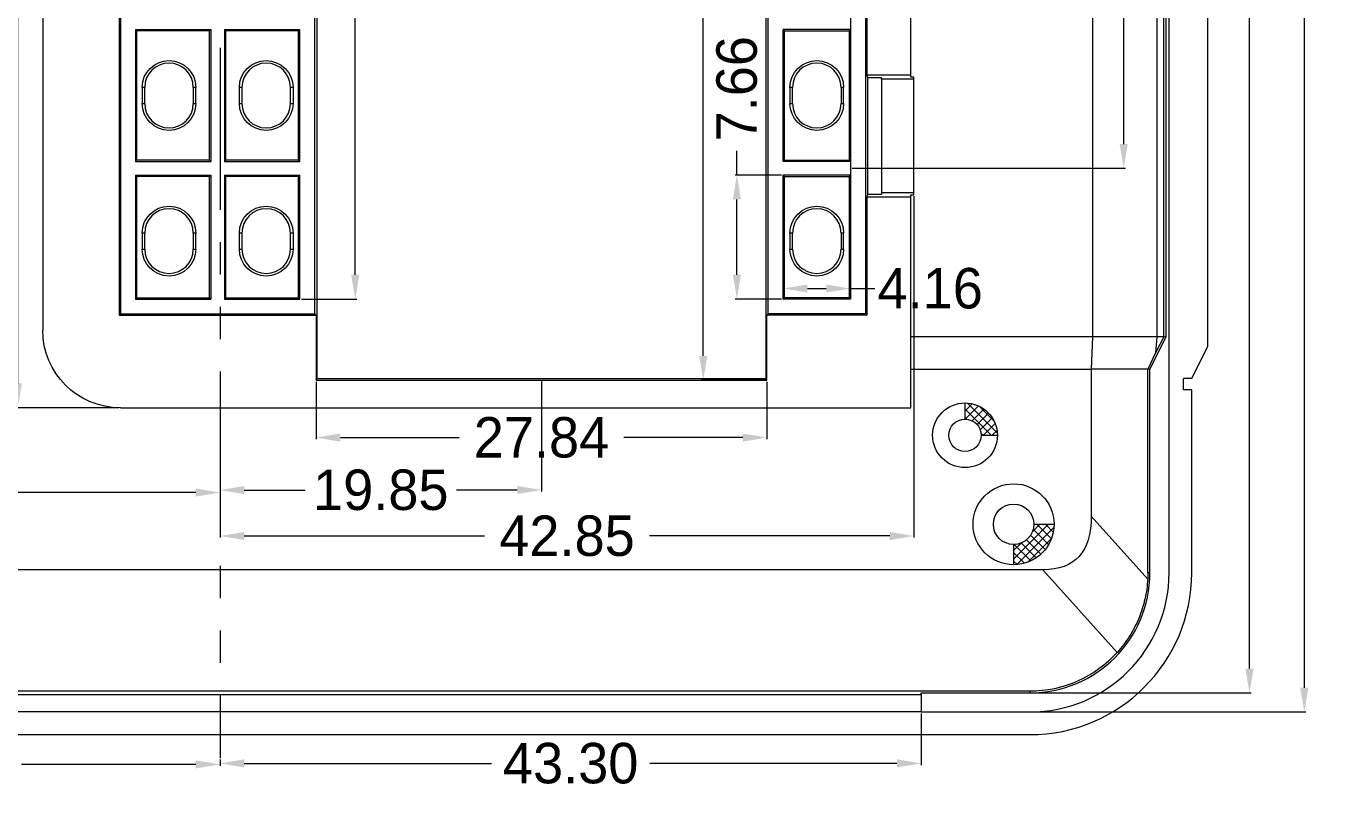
# Model space of a CAD drawing. Extents: x 18 to 718, y 389 to 747.
# Drawn here: x 246.9 to 327.4, y 530.1 to 577.4 of the extents above; entities that cross this region are included whole.
import ezdxf

# ---------------------------------------------------------------- set-up
doc = ezdxf.new("R2010")
doc.units = 0
doc.header["$MEASUREMENT"] = 0
doc.linetypes.add('PHANTOM', pattern=[2.5, 1.25, -0.25, 0.25, -0.25, 0.25, -0.25])
doc.layers.add('10', color=7, linetype='Continuous')
doc.dimstyles.new('1', dxfattribs={"dimtxt": 2.5, "dimasz": 1.5, "dimexe": 0.1, "dimexo": 0.1, "dimgap": 0.09, "dimtad": 0, "dimzin": 0, "dimdsep": 46, "dimtxsty": 'Standard', "dimcen": 0, "dimclrd": 4, "dimclre": 4, "dimclrt": 3, "dimadec": 1, "dimazin": 0, "dimtfac": 1, "dimtofl": 0, "dimtmove": 0, "dimatfit": 3, "dimfxl": 1, "dimtolj": 1, "dimtzin": 0, "dimlwd": 9, "dimlwe": 9, "dimarcsym": 0})

# ---------------------------------------------------------------- blocks, each defined once
blk = doc.blocks.new('*D156')
at = {"color": 4, "linetype": 'Continuous', "lineweight": 9}
for p, q in [((217.089, 557.473), (217.089, 548.432)), ((258.839, 553.673), (258.839, 548.432)), ((218.589, 548.532), (233.291, 548.532)), ((257.339, 548.532), (242.637, 548.532))]:
    blk.add_line(p, q, dxfattribs=at)
for points in [[(218.589, 548.782), (218.589, 548.282), (217.089, 548.532)], [(257.339, 548.782), (257.339, 548.282), (258.839, 548.532)]]:
    blk.add_solid(points, dxfattribs=at)
at = {"layer": 'Defpoints', "color": 0, "linetype": 'Continuous', "lineweight": 9}
for p in [(217.089, 557.573), (258.839, 553.773), (258.839, 548.532)]:
    blk.add_point(p, dxfattribs=at)
at = {"color": 3, "linetype": 'Continuous', "lineweight": 9, "insert": (237.964, 548.532), "char_height": 2.5, "attachment_point": 5}
blk.add_mtext('\\A1;41.75', dxfattribs=at)
blk = doc.blocks.new('*D158')
at = {"color": 4, "linetype": 'Continuous', "lineweight": 9}
for p, q in [((278.688, 555.473), (278.688, 548.589)), ((258.839, 553.573), (258.839, 548.589)), ((260.339, 548.689), (264.09, 548.689)), ((277.188, 548.689), (273.437, 548.689))]:
    blk.add_line(p, q, dxfattribs=at)
for points in [[(260.339, 548.939), (260.339, 548.439), (258.839, 548.689)], [(277.188, 548.939), (277.188, 548.439), (278.688, 548.689)]]:
    blk.add_solid(points, dxfattribs=at)
at = {"layer": 'Defpoints', "color": 0, "linetype": 'Continuous', "lineweight": 9}
for p in [(278.688, 555.573), (258.839, 553.673), (278.688, 548.689)]:
    blk.add_point(p, dxfattribs=at)
at = {"color": 3, "linetype": 'Continuous', "lineweight": 9, "insert": (268.764, 548.689), "char_height": 2.5, "attachment_point": 5}
blk.add_mtext('\\A1;19.85', dxfattribs=at)
blk = doc.blocks.new('*D159')
at = {"color": 4, "linetype": 'Continuous', "lineweight": 9}
for p, q in [((264.767, 555.378), (264.767, 551.829)), ((292.61, 555.378), (292.61, 551.829)), ((266.267, 551.929), (273.598, 551.929)), ((291.11, 551.929), (283.778, 551.929))]:
    blk.add_line(p, q, dxfattribs=at)
for points in [[(266.267, 552.179), (266.267, 551.679), (264.767, 551.929)], [(291.11, 552.179), (291.11, 551.679), (292.61, 551.929)]]:
    blk.add_solid(points, dxfattribs=at)
at = {"layer": 'Defpoints', "color": 0, "linetype": 'Continuous', "lineweight": 9}
for p in [(264.767, 555.478), (292.61, 555.478), (292.61, 551.929)]:
    blk.add_point(p, dxfattribs=at)
at = {"color": 3, "linetype": 'Continuous', "lineweight": 9, "insert": (278.688, 551.929), "char_height": 2.5, "attachment_point": 5}
blk.add_mtext('\\A1;27.84', dxfattribs=at)
blk = doc.blocks.new('*D163')
at = {"color": 4, "linetype": 'Continuous', "lineweight": 9}
for p, q in [((292.362, 623.573), (288.575, 623.573)), ((288.675, 622.073), (288.675, 594.407)), ((288.675, 556.978), (288.675, 584.644)), ((292.51, 555.478), (288.575, 555.478))]:
    blk.add_line(p, q, dxfattribs=at)
for points in [[(288.425, 622.073), (288.925, 622.073), (288.675, 623.573)], [(288.425, 556.978), (288.925, 556.978), (288.675, 555.478)]]:
    blk.add_solid(points, dxfattribs=at)
at = {"layer": 'Defpoints', "color": 0, "linetype": 'Continuous', "lineweight": 9}
for p in [(292.462, 623.573), (288.675, 555.478), (292.61, 555.478)]:
    blk.add_point(p, dxfattribs=at)
at = {"color": 3, "linetype": 'Continuous', "lineweight": 9, "insert": (288.675, 589.525), "char_height": 2.5, "attachment_point": 5, "rotation": 90}
blk.add_mtext('\\A1;68.09', dxfattribs=at)
blk = doc.blocks.new('*D167')
at = {"color": 4, "linetype": 'Continuous', "lineweight": 9}
for p, q in [((297.867, 622.573), (314.739, 622.573)), ((314.639, 621.073), (314.639, 600.246)), ((314.639, 570.073), (314.639, 590.899)), ((297.867, 568.573), (314.739, 568.573))]:
    blk.add_line(p, q, dxfattribs=at)
for points in [[(314.389, 621.073), (314.889, 621.073), (314.639, 622.573)], [(314.389, 570.073), (314.889, 570.073), (314.639, 568.573)]]:
    blk.add_solid(points, dxfattribs=at)
at = {"layer": 'Defpoints', "color": 0, "linetype": 'Continuous', "lineweight": 9}
for p in [(297.767, 622.573), (314.639, 622.573), (297.767, 568.573)]:
    blk.add_point(p, dxfattribs=at)
at = {"color": 3, "linetype": 'Continuous', "lineweight": 9, "insert": (314.639, 595.573), "char_height": 2.5, "attachment_point": 5, "rotation": 90}
blk.add_mtext('\\A1;54.00', dxfattribs=at)
blk = doc.blocks.new('*D168')
at = {"color": 4, "linetype": 'Continuous', "lineweight": 9}
for p, q in [((293.61, 560.594), (293.61, 561.242)), ((295.11, 561.142), (296.267, 561.142)), ((297.767, 560.594), (297.767, 561.242)), ((297.767, 561.142), (299.267, 561.142))]:
    blk.add_line(p, q, dxfattribs=at)
for points in [[(295.11, 561.392), (295.11, 560.892), (293.61, 561.142)], [(296.267, 561.392), (296.267, 560.892), (297.767, 561.142)]]:
    blk.add_solid(points, dxfattribs=at)
at = {"layer": 'Defpoints', "color": 0, "linetype": 'Continuous', "lineweight": 9}
for p in [(297.767, 561.142), (293.61, 560.494), (297.767, 560.494)]:
    blk.add_point(p, dxfattribs=at)
at = {"color": 3, "linetype": 'Continuous', "lineweight": 9, "insert": (302.69, 561.142), "char_height": 2.5, "attachment_point": 5}
blk.add_mtext('\\A1;4.16', dxfattribs=at)
blk = doc.blocks.new('*D169')
at = {"color": 4, "linetype": 'Continuous', "lineweight": 9}
for p, q in [((301.688, 566.841), (301.688, 545.749)), ((258.839, 548.332), (258.839, 545.749)), ((260.339, 545.849), (275.174, 545.849)), ((300.188, 545.849), (285.354, 545.849))]:
    blk.add_line(p, q, dxfattribs=at)
for points in [[(260.339, 546.099), (260.339, 545.599), (258.839, 545.849)], [(300.188, 546.099), (300.188, 545.599), (301.688, 545.849)]]:
    blk.add_solid(points, dxfattribs=at)
at = {"layer": 'Defpoints', "color": 0, "linetype": 'Continuous', "lineweight": 9}
for p in [(301.688, 566.941), (258.839, 548.432), (258.839, 545.849)]:
    blk.add_point(p, dxfattribs=at)
at = {"color": 3, "linetype": 'Continuous', "lineweight": 9, "insert": (280.264, 545.849), "char_height": 2.5, "attachment_point": 5}
blk.add_mtext('\\A1;42.85', dxfattribs=at)
blk = doc.blocks.new('*D170')
at = {"color": 4, "linetype": 'Continuous', "lineweight": 9}
for p, q in [((290.752, 568.151), (290.752, 569.651)), ((293.51, 568.151), (290.652, 568.151)), ((290.752, 561.994), (290.752, 566.651)), ((293.51, 560.494), (290.652, 560.494))]:
    blk.add_line(p, q, dxfattribs=at)
for points in [[(290.502, 566.651), (291.002, 566.651), (290.752, 568.151)], [(290.502, 561.994), (291.002, 561.994), (290.752, 560.494)]]:
    blk.add_solid(points, dxfattribs=at)
at = {"layer": 'Defpoints', "color": 0, "linetype": 'Continuous', "lineweight": 9}
for p in [(290.752, 568.151), (293.61, 568.151), (293.61, 560.494)]:
    blk.add_point(p, dxfattribs=at)
at = {"color": 3, "linetype": 'Continuous', "lineweight": 9, "insert": (290.752, 573.491), "char_height": 2.5, "attachment_point": 5, "rotation": 90}
blk.add_mtext('\\A1;7.66', dxfattribs=at)
blk = doc.blocks.new('*D174')
at = {"color": 4, "linetype": 'Continuous', "lineweight": 9}
for p, q in [((263.867, 630.651), (267.288, 630.651)), ((267.188, 629.151), (267.188, 600.038)), ((267.188, 561.994), (267.188, 591.108)), ((263.867, 560.494), (267.288, 560.494))]:
    blk.add_line(p, q, dxfattribs=at)
for points in [[(266.938, 629.151), (267.438, 629.151), (267.188, 630.651)], [(266.938, 561.994), (267.438, 561.994), (267.188, 560.494)]]:
    blk.add_solid(points, dxfattribs=at)
at = {"layer": 'Defpoints', "color": 0, "linetype": 'Continuous', "lineweight": 9}
for p in [(263.767, 630.651), (263.767, 560.494), (267.188, 560.494)]:
    blk.add_point(p, dxfattribs=at)
at = {"color": 3, "linetype": 'Continuous', "lineweight": 9, "insert": (267.188, 595.573), "char_height": 2.5, "attachment_point": 5, "rotation": 90}
blk.add_mtext('\\A1;70.16', dxfattribs=at)
blk = doc.blocks.new('*D192')
at = {"color": 4, "linetype": 'Continuous', "lineweight": 9}
for p, q in [((302.139, 534.873), (302.139, 531.695)), ((258.839, 532.027), (258.839, 531.695)), ((260.339, 531.795), (275.607, 531.795)), ((300.639, 531.795), (285.371, 531.795))]:
    blk.add_line(p, q, dxfattribs=at)
for points in [[(260.339, 532.045), (260.339, 531.545), (258.839, 531.795)], [(300.639, 532.045), (300.639, 531.545), (302.139, 531.795)]]:
    blk.add_solid(points, dxfattribs=at)
at = {"layer": 'Defpoints', "color": 0, "linetype": 'Continuous', "lineweight": 9}
for p in [(302.139, 534.973), (258.839, 532.127), (302.139, 531.795)]:
    blk.add_point(p, dxfattribs=at)
at = {"color": 3, "linetype": 'Continuous', "lineweight": 9, "insert": (280.489, 531.795), "char_height": 2.5, "attachment_point": 5}
blk.add_mtext('\\A1;43.30', dxfattribs=at)
blk = doc.blocks.new('*D193')
at = {"color": 4, "linetype": 'Continuous', "lineweight": 9}
for p, q in [((224.539, 534.873), (224.539, 531.635)), ((258.839, 532.027), (258.839, 531.635)), ((226.039, 531.735), (236.807, 531.735)), ((257.339, 531.735), (246.571, 531.735))]:
    blk.add_line(p, q, dxfattribs=at)
for points in [[(226.039, 531.985), (226.039, 531.485), (224.539, 531.735)], [(257.339, 531.985), (257.339, 531.485), (258.839, 531.735)]]:
    blk.add_solid(points, dxfattribs=at)
at = {"layer": 'Defpoints', "color": 0, "linetype": 'Continuous', "lineweight": 9}
for p in [(224.539, 534.973), (258.839, 532.127), (224.539, 531.735)]:
    blk.add_point(p, dxfattribs=at)
at = {"color": 3, "linetype": 'Continuous', "lineweight": 9, "insert": (241.689, 531.735), "char_height": 2.5, "attachment_point": 5}
blk.add_mtext('\\A1;34.30', dxfattribs=at)
blk = doc.blocks.new('*D194')
at = {"color": 4, "linetype": 'Continuous', "lineweight": 9}
for p, q in [((308.939, 710.991), (322.504, 710.991)), ((322.404, 709.491), (322.404, 629.496)), ((322.404, 537.655), (322.404, 617.649)), ((308.939, 536.155), (322.504, 536.155))]:
    blk.add_line(p, q, dxfattribs=at)
for points in [[(322.154, 709.491), (322.654, 709.491), (322.404, 710.991)], [(322.154, 537.655), (322.654, 537.655), (322.404, 536.155)]]:
    blk.add_solid(points, dxfattribs=at)
at = {"layer": 'Defpoints', "color": 0, "linetype": 'Continuous', "lineweight": 9}
for p in [(308.839, 710.991), (322.404, 710.991), (308.839, 536.155)]:
    blk.add_point(p, dxfattribs=at)
at = {"color": 3, "linetype": 'Continuous', "lineweight": 9, "insert": (322.404, 623.573), "char_height": 2.5, "attachment_point": 5, "rotation": 90}
blk.add_mtext('\\A1;174.84', dxfattribs=at)
blk = doc.blocks.new('*D195')
at = {"color": 4, "linetype": 'Continuous', "lineweight": 9}
for p, q in [((308.939, 712.173), (325.892, 712.173)), ((325.792, 710.673), (325.792, 629.288)), ((325.792, 536.473), (325.792, 617.858)), ((308.939, 534.973), (325.892, 534.973))]:
    blk.add_line(p, q, dxfattribs=at)
for points in [[(325.542, 710.673), (326.042, 710.673), (325.792, 712.173)], [(325.542, 536.473), (326.042, 536.473), (325.792, 534.973)]]:
    blk.add_solid(points, dxfattribs=at)
at = {"layer": 'Defpoints', "color": 0, "linetype": 'Continuous', "lineweight": 9}
for p in [(308.839, 712.173), (325.792, 712.173), (308.839, 534.973)]:
    blk.add_point(p, dxfattribs=at)
at = {"color": 3, "linetype": 'Continuous', "lineweight": 9, "insert": (325.792, 623.573), "char_height": 2.5, "attachment_point": 5, "rotation": 90}
blk.add_mtext('\\A1;177.20', dxfattribs=at)
blk = doc.blocks.new('*D196')
at = {"color": 4, "linetype": 'Continuous', "lineweight": 9}
for p, q in [((252.588, 637.373), (246.248, 637.373)), ((246.348, 635.873), (246.348, 600.454)), ((246.348, 555.273), (246.348, 590.691)), ((252.588, 553.773), (246.248, 553.773))]:
    blk.add_line(p, q, dxfattribs=at)
for points in [[(246.098, 635.873), (246.598, 635.873), (246.348, 637.373)], [(246.098, 555.273), (246.598, 555.273), (246.348, 553.773)]]:
    blk.add_solid(points, dxfattribs=at)
at = {"layer": 'Defpoints', "color": 0, "linetype": 'Continuous', "lineweight": 9}
for p in [(252.688, 637.373), (246.348, 553.773), (252.688, 553.773)]:
    blk.add_point(p, dxfattribs=at)
at = {"color": 3, "linetype": 'Continuous', "lineweight": 9, "insert": (246.348, 595.573), "char_height": 2.5, "attachment_point": 5, "rotation": 90}
blk.add_mtext('\\A1;83.60', dxfattribs=at)

msp = doc.modelspace()

# ---------------------------------------------------------------- hatches: boundary and pattern name
at = {"linetype": 'Continuous', "lineweight": 9}
h = msp.add_hatch(dxfattribs=at)
h.set_pattern_fill('ANSI37', color=6, scale=3, style=0)
h.set_pattern_definition([(45, (87.45994, 7.93043), (-0.26516504, 0.26516504), []), (135, (87.45994, 7.93043), (-0.26516504, -0.26516504), [])])
h.paths.add_polyline_path([(304.839, 554.073), (304.839, 553.073, -0.414214), (305.839, 552.073), (306.839, 552.073, 0.414214)])
h = msp.add_hatch(dxfattribs=at)
h.set_pattern_fill('ANSI37', color=6, scale=3, style=0)
h.set_pattern_definition([(45, (105.45994, 7.93043), (-0.26516504, 0.26516504), []), (135, (105.45994, 7.93043), (-0.26516504, -0.26516504), [])])
h.paths.add_polyline_path([(310.339, 546.573), (309.089, 546.573, -0.414214), (307.839, 545.323), (307.839, 544.073, 0.414214)])

# ---------------------------------------------------------------- linework, layer by layer
at = {"color": 6, "linetype": 'Continuous', "lineweight": 9}
for p, q in [((297.767, 577.994), (297.767, 577.151)), ((297.767, 568.994), (297.767, 568.151)), ((304.839, 553.073), (304.839, 554.073)), ((305.839, 552.073), (306.839, 552.073)), ((309.089, 546.573), (310.339, 546.573)), ((307.839, 545.323), (307.839, 544.073))]:
    msp.add_line(p, q, dxfattribs=at)
at = {"layer": '10', "color": 1, "linetype": 'PHANTOM', "lineweight": 9, "ltscale": 8}
msp.add_line((258.839, 716.013), (258.839, 532.127), dxfattribs=at)
at = {"layer": '10', "color": 7, "linetype": 'Continuous', "lineweight": 9}
for p, q in [((317.439, 543.573), (317.439, 703.573)), ((264.814, 635.573), (264.814, 555.573)), ((292.562, 555.573), (292.562, 635.573)), ((319.84, 557.573), (319.84, 633.573)), ((247.888, 632.573), (247.888, 558.573)), ((312.715, 632.982), (312.715, 558.163)), ((316.691, 632.982), (316.691, 558.163)), ((317.108, 558.163), (317.108, 632.982)), ((317.258, 558.163), (317.258, 632.982)), ((252.61, 631.651), (252.61, 559.494)), ((252.688, 631.573), (252.688, 559.573)), ((264.688, 559.573), (264.688, 631.573)), ((292.688, 559.573), (292.688, 631.573)), ((298.688, 631.573), (298.688, 559.573)), ((298.767, 591.81), (298.767, 574.335)), ((301.488, 574.335), (301.488, 591.81)), ((253.61, 577.151), (258.267, 577.151)), ((253.61, 577.151), (253.61, 568.994)), ((253.61, 577.151), (253.688, 577.073)), ((258.188, 577.073), (253.688, 577.073)), ((253.688, 577.073), (253.688, 569.073)), ((258.188, 577.073), (258.267, 577.151)), ((258.188, 569.073), (258.188, 577.073)), ((258.267, 577.151), (258.267, 568.994)), ((259.188, 577.073), (259.11, 577.151)), ((259.11, 577.151), (263.767, 577.151)), ((259.11, 577.151), (259.11, 568.994)), ((263.688, 577.073), (259.188, 577.073)), ((259.188, 569.073), (259.188, 577.073)), ((263.767, 577.151), (263.688, 577.073)), ((263.688, 569.073), (263.688, 577.073)), ((263.767, 568.994), (263.767, 577.151)), ((297.767, 577.151), (293.61, 577.151)), ((293.61, 577.151), (293.688, 577.073)), ((293.61, 568.994), (293.61, 577.151)), ((293.688, 577.073), (297.688, 577.073)), ((293.688, 569.073), (293.688, 577.073)), ((297.767, 577.151), (297.688, 577.073)), ((297.688, 577.073), (297.688, 569.073)), ((297.767, 577.151), (297.767, 568.994)), ((298.767, 574.335), (298.814, 574.178)), ((301.488, 574.335), (298.767, 574.335)), ((298.814, 574.178), (298.814, 566.968)), ((298.814, 574.178), (299.688, 574.178)), ((299.688, 574.073), (299.688, 574.178)), ((301.688, 574.073), (299.688, 574.073)), ((299.688, 574.073), (299.688, 567.073)), ((301.488, 574.204), (301.488, 574.335)), ((301.688, 574.204), (301.488, 574.204)), ((301.688, 566.941), (301.688, 574.204)), ((254.188, 573.573), (254.031, 573.573)), ((254.031, 573.573), (254.031, 572.573)), ((254.188, 572.573), (254.188, 573.573)), ((257.346, 573.573), (257.188, 573.573)), ((257.188, 573.573), (257.188, 572.573)), ((257.346, 572.573), (257.346, 573.573)), ((260.188, 573.573), (260.031, 573.573)), ((260.031, 572.573), (260.031, 573.573)), ((260.188, 573.573), (260.188, 572.573)), ((263.346, 573.573), (263.188, 573.573)), ((263.188, 572.573), (263.188, 573.573)), ((263.346, 573.573), (263.346, 572.573)), ((294.031, 573.573), (294.031, 572.573)), ((294.188, 573.573), (294.031, 573.573)), ((294.188, 572.573), (294.188, 573.573)), ((297.346, 573.573), (297.188, 573.573)), ((297.188, 573.573), (297.188, 572.573)), ((297.346, 572.573), (297.346, 573.573)), ((254.031, 572.573), (254.188, 572.573)), ((257.188, 572.573), (257.346, 572.573)), ((260.031, 572.573), (260.188, 572.573)), ((263.188, 572.573), (263.346, 572.573)), ((294.031, 572.573), (294.188, 572.573)), ((297.188, 572.573), (297.346, 572.573)), ((253.61, 568.994), (253.688, 569.073)), ((253.61, 568.994), (258.267, 568.994)), ((258.188, 569.073), (253.688, 569.073)), ((258.188, 569.073), (258.267, 568.994)), ((259.188, 569.073), (259.11, 568.994)), ((259.11, 568.994), (263.767, 568.994)), ((263.688, 569.073), (259.188, 569.073)), ((263.767, 568.994), (263.688, 569.073)), ((293.61, 568.994), (293.688, 569.073)), ((297.767, 568.994), (293.61, 568.994)), ((293.688, 569.073), (297.688, 569.073)), ((297.767, 568.994), (297.688, 569.073)), ((253.61, 568.151), (253.61, 560.494)), ((253.61, 568.151), (253.688, 568.073)), ((253.61, 568.151), (258.267, 568.151)), ((253.688, 568.073), (253.688, 560.573)), ((258.188, 568.073), (253.688, 568.073)), ((258.188, 568.073), (258.267, 568.151)), ((258.188, 560.573), (258.188, 568.073)), ((258.267, 568.151), (258.267, 560.494)), ((259.11, 568.151), (259.11, 560.494)), ((259.188, 568.073), (259.11, 568.151)), ((259.11, 568.151), (263.767, 568.151)), ((259.188, 560.573), (259.188, 568.073)), ((263.688, 568.073), (259.188, 568.073)), ((263.767, 568.151), (263.688, 568.073)), ((263.688, 560.573), (263.688, 568.073)), ((263.767, 560.494), (263.767, 568.151)), ((293.61, 560.494), (293.61, 568.151)), ((293.61, 568.151), (293.688, 568.073)), ((297.767, 568.151), (293.61, 568.151)), ((293.688, 560.573), (293.688, 568.073)), ((293.688, 568.073), (297.688, 568.073)), ((297.767, 568.151), (297.688, 568.073)), ((297.688, 568.073), (297.688, 560.573)), ((297.767, 568.151), (297.767, 560.494)), ((298.814, 566.968), (298.767, 566.81)), ((298.767, 566.81), (298.767, 559.494)), ((298.767, 566.81), (301.488, 566.81)), ((298.814, 566.968), (299.688, 566.968)), ((299.688, 567.073), (299.688, 566.968)), ((299.688, 567.073), (301.688, 567.073)), ((301.488, 566.941), (301.688, 566.941)), ((301.488, 566.81), (301.488, 566.941)), ((301.488, 553.773), (301.488, 566.81)), ((254.031, 564.573), (254.031, 563.573)), ((254.188, 564.573), (254.031, 564.573)), ((254.188, 563.573), (254.188, 564.573)), ((257.188, 564.573), (257.188, 563.573)), ((257.346, 564.573), (257.188, 564.573)), ((257.346, 563.573), (257.346, 564.573)), ((260.031, 563.573), (260.031, 564.573)), ((260.188, 564.573), (260.031, 564.573)), ((260.188, 564.573), (260.188, 563.573)), ((263.188, 563.573), (263.188, 564.573)), ((263.346, 564.573), (263.188, 564.573)), ((263.346, 564.573), (263.346, 563.573)), ((294.031, 564.573), (294.031, 563.573)), ((294.188, 564.573), (294.031, 564.573)), ((294.188, 563.573), (294.188, 564.573)), ((297.188, 564.573), (297.188, 563.573)), ((297.346, 564.573), (297.188, 564.573)), ((297.346, 563.573), (297.346, 564.573)), ((254.031, 563.573), (254.188, 563.573)), ((257.188, 563.573), (257.346, 563.573)), ((260.031, 563.573), (260.188, 563.573)), ((263.188, 563.573), (263.346, 563.573)), ((294.031, 563.573), (294.188, 563.573)), ((297.188, 563.573), (297.346, 563.573)), ((253.688, 560.573), (253.61, 560.494)), ((253.61, 560.494), (258.267, 560.494)), ((253.688, 560.573), (258.188, 560.573)), ((258.267, 560.494), (258.188, 560.573)), ((259.11, 560.494), (259.188, 560.573)), ((259.11, 560.494), (263.767, 560.494)), ((259.188, 560.573), (263.688, 560.573)), ((263.688, 560.573), (263.767, 560.494)), ((293.688, 560.573), (293.61, 560.494)), ((297.767, 560.494), (293.61, 560.494)), ((297.688, 560.573), (293.688, 560.573)), ((297.688, 560.573), (297.767, 560.494)), ((252.61, 559.494), (252.688, 559.573)), ((252.61, 559.494), (264.767, 559.494)), ((252.688, 559.573), (264.688, 559.573)), ((264.767, 559.494), (264.688, 559.573)), ((264.767, 559.494), (264.767, 555.478)), ((292.61, 559.494), (292.688, 559.573)), ((298.767, 559.494), (292.61, 559.494)), ((292.61, 555.478), (292.61, 559.494)), ((298.688, 559.573), (292.688, 559.573)), ((298.767, 559.494), (298.688, 559.573)), ((312.715, 558.163), (301.488, 558.163)), ((312.715, 558.163), (312.632, 556.163)), ((316.691, 558.163), (312.715, 558.163)), ((316.257, 556.163), (317.258, 558.163)), ((317.108, 558.163), (316.609, 557.163)), ((316.691, 558.163), (316.609, 557.163)), ((317.108, 558.163), (316.691, 558.163)), ((317.258, 558.163), (317.108, 558.163)), ((318.839, 555.573), (319.84, 557.573)), ((316.609, 557.163), (316.13, 556.163)), ((301.488, 556.163), (312.632, 556.163)), ((316.13, 556.163), (312.632, 556.163)), ((312.632, 556.163), (312.632, 547.065)), ((316.257, 556.163), (316.13, 556.163)), ((316.13, 543.573), (316.13, 556.163)), ((316.257, 543.573), (316.257, 556.163)), ((264.767, 555.478), (264.814, 555.573)), ((264.767, 555.478), (292.61, 555.478)), ((264.814, 555.573), (292.562, 555.573)), ((292.61, 555.478), (292.562, 555.573)), ((318.338, 554.873), (318.338, 555.573)), ((318.839, 555.573), (318.338, 555.573)), ((318.839, 554.873), (318.338, 554.873)), ((318.839, 543.573), (318.839, 554.873)), ((252.688, 553.773), (301.488, 553.773)), ((316.12, 543.189), (312.632, 547.065)), ((309.649, 543.759), (227.405, 543.759)), ((309.649, 543.759), (314.239, 538.659)), ((316.257, 543.573), (316.13, 543.573)), ((224.539, 536.05), (302.139, 536.05)), ((308.839, 536.253), (231.4, 536.253)), ((302.139, 536.155), (308.839, 536.155)), ((302.139, 536.05), (302.139, 536.155)), ((302.139, 536.05), (302.139, 534.973)), ((308.839, 536.253), (308.839, 536.155)), ((302.139, 534.973), (232.539, 534.973)), ((302.139, 534.973), (308.839, 534.973)), ((231.4, 533.573), (308.839, 533.573))]:
    msp.add_line(p, q, dxfattribs=at)
for centre, radius in [((304.839, 552.073), 2), ((304.839, 552.073), 1), ((307.839, 546.573), 2.5), ((307.839, 546.573), 1.25)]:
    msp.add_circle(centre, radius, dxfattribs=at)
at = {"layer": '10', "color": 7, "linetype": 'Continuous', "lineweight": 9, "extrusion": (0, 0, -1)}
for centre, radius, start, end in [((-255.688, 573.573), 1.657, 0, 180), ((-261.688, 573.573), 1.657, 0, 180), ((-295.688, 573.573), 1.657, 0, 180), ((-255.688, 572.573), 1.657, 180, 0), ((-261.688, 572.573), 1.657, 180, 0), ((-295.688, 572.573), 1.657, 180, 0), ((-255.688, 564.573), 1.657, 0, 180), ((-261.688, 564.573), 1.657, 0, 180), ((-295.688, 564.573), 1.657, 0, 180), ((-255.688, 563.573), 1.657, 180, 0), ((-261.688, 563.573), 1.657, 180, 0), ((-295.688, 563.573), 1.657, 180, 0), ((-252.688, 558.573), 4.8, 270, 0)]:
    msp.add_arc(centre, radius, start, end, dxfattribs=at)
at = {"layer": '10', "color": 7, "linetype": 'Continuous', "lineweight": 9}
for centre, radius, start, end in [((255.688, 573.573), 1.5, 0, 180), ((261.688, 573.573), 1.5, 0, 180), ((295.688, 573.573), 1.5, 0, 180), ((255.688, 572.573), 1.5, 180, 0), ((261.688, 572.573), 1.5, 180, 0), ((295.688, 572.573), 1.5, 180, 0), ((255.688, 564.573), 1.5, 0, 180), ((261.688, 564.573), 1.5, 0, 180), ((295.688, 564.573), 1.5, 0, 180), ((255.688, 563.573), 1.5, 180, 0), ((261.688, 563.573), 1.5, 180, 0), ((295.688, 563.573), 1.5, 180, 0), ((308.839, 543.573), 10, 270, 0), ((308.839, 543.573), 8.6, 270, 0), ((308.839, 543.573), 7.418, 270, 0)]:
    msp.add_arc(centre, radius, start, end, dxfattribs=at)
at = {"layer": '10', "color": 7, "linetype": 'Continuous', "lineweight": 9, "extrusion": (0, 0, -1)}
for centre, major_axis, ratio, start_param, end_param in [((190.977, 678.584), (120.744, -134.16), 0.110808, 6.160682, 6.382583), ((308.902, 543.573), (7.228, 0), 0.999962, 6.283172, 6.336231), ((308.839, 543.515), (0, 7.263), 0.999969, 2.303211, 3.141593)]:
    msp.add_ellipse(centre, major_axis=major_axis, ratio=ratio, start_param=start_param, end_param=end_param, dxfattribs=at)
at = {"layer": '10', "color": 7, "linetype": 'Continuous', "lineweight": 9}
msp.add_open_spline([(316.12, 543.189), (316.098, 542.768), (316.04, 542.356), (315.901, 541.748), (315.846, 541.547), (315.719, 541.15), (315.647, 540.953), (315.404, 540.37), (315.212, 540.001), (314.769, 539.302), (314.519, 538.971), (314.239, 538.659)], degree=3, knots=[0, 0, 0, 0, 0.25, 0.25, 0.375, 0.375, 0.5, 0.5, 0.75, 0.75, 1, 1, 1, 1], dxfattribs=at)

# ---------------------------------------------------------------- dimensions: what is measured, and where the dimension line sits
at = {"color": 6, "linetype": 'Continuous', "lineweight": 9}
for base, p1, p2, picture, middle in [((325.792, 712.173), (308.839, 534.973), (308.839, 712.173), '*D195', (325.792, 623.573)), ((322.404, 710.991), (308.839, 536.155), (308.839, 710.991), '*D194', (322.404, 623.573)), ((246.348, 553.773), (252.688, 637.373), (252.688, 553.773), '*D196', (246.348, 595.573)), ((267.188, 560.494), (263.767, 630.651), (263.767, 560.494), '*D174', (267.188, 595.573)), ((314.639, 622.573), (297.767, 568.573), (297.767, 622.573), '*D167', (314.639, 595.573)), ((290.752, 568.151), (293.61, 560.494), (293.61, 568.151), '*D170', (290.752, 573.491))]:
    dim = msp.add_linear_dim(base=base, p1=p1, p2=p2, angle=90, dimstyle='1', dxfattribs=at)
    dim.commit()
    dim.dimension.update_dxf_attribs({"geometry": picture, "text_midpoint": middle})
at = {"linetype": 'Continuous', "lineweight": 9}
dim = msp.add_linear_dim(base=(288.675, 555.4782), p1=(292.4624, 623.5725), p2=(292.6095, 555.4782), angle=90, dimstyle='1', dxfattribs=at)
dim.commit()
dim.dimension.update_dxf_attribs({"geometry": '*D163', "text_midpoint": (288.675, 589.5254)})
at = {"color": 6, "linetype": 'Continuous', "lineweight": 9}
for base, p1, p2, picture, middle in [((258.839, 545.849), (301.688, 566.941), (258.839, 548.432), '*D169', (280.264, 545.849)), ((297.767, 561.142), (293.61, 560.494), (297.767, 560.494), '*D168', (302.69, 561.142)), ((224.539, 531.735), (258.839, 532.127), (224.539, 534.973), '*D193', (241.689, 531.735)), ((302.139, 531.795), (258.839, 532.127), (302.139, 534.973), '*D192', (280.489, 531.795))]:
    dim = msp.add_linear_dim(base=base, p1=p1, p2=p2, dimstyle='1', dxfattribs=at)
    dim.commit()
    dim.dimension.update_dxf_attribs({"geometry": picture, "text_midpoint": middle})
at = {"linetype": 'Continuous', "lineweight": 9}
for base, p1, p2, picture, middle in [((258.839, 548.532), (217.089, 557.573), (258.839, 553.773), '*D156', (237.964, 548.532)), ((278.688, 548.689), (258.839, 553.673), (278.688, 555.573), '*D158', (268.764, 548.689)), ((292.61, 551.929), (264.767, 555.478), (292.61, 555.478), '*D159', (278.688, 551.929))]:
    dim = msp.add_linear_dim(base=base, p1=p1, p2=p2, dimstyle='1', dxfattribs=at)
    dim.commit()
    dim.dimension.update_dxf_attribs({"geometry": picture, "text_midpoint": middle})

doc.saveas('drawing.dxf')
